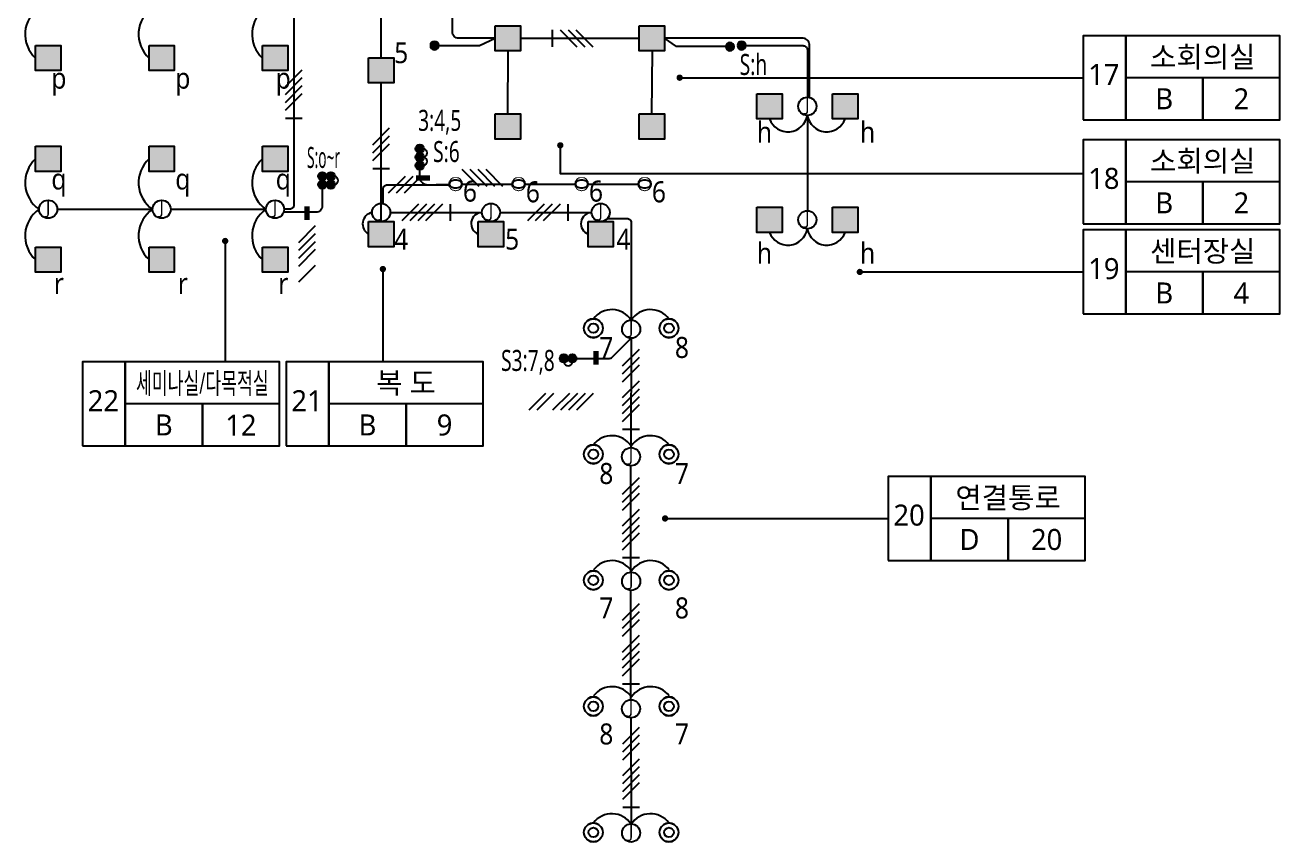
# Model space of a CAD drawing. Header units: millimetres. Extents: x -168200 to 504600, y -244718 to -125918.
# Drawn here: x 260776 to 290639, y -214927 to -195484 of the extents above; entities that cross this region are included whole.
import ezdxf
from ezdxf.enums import TextEntityAlignment as Align

# ---------------------------------------------------------------- set-up
doc = ezdxf.new("R2010")
doc.units = ezdxf.units.MM
doc.set_wipeout_variables(frame=1)
for name, color, linetype in [('-----20 공통심벌', 2, 'Continuous'), ('DIM', 6, 'Continuous'), ('elec-box', 6, 'Continuous'), ('RACEWAY', 6, 'Continuous'), ('S', 4, 'Continuous'), ('sol254', 254, 'Continuous'), ('SYM', 3, 'Continuous'), ('TIT', 2, 'Continuous')]:
    doc.layers.add(name, color=color, linetype=linetype)
doc.styles.add('$0$스타일1', font='malgun.ttf')
doc.styles.add('arch', font='malgun.ttf')
doc.styles.add('GHS', font='malgun.ttf')
doc.styles.add('NA', font='malgun.ttf')
doc.dimstyles.new('DIM-QD 1', dxfattribs={"dimtxt": 3, "dimasz": 1.5, "dimexe": 1, "dimexo": 0, "dimgap": 1, "dimtad": 1, "dimdec": 3, "dimdsep": 46, "dimlunit": 6, "dimtxsty": '$0$스타일1', "dimblk1": 'ARCHTICK', "dimblk2": 'ARCHTICK', "dimsah": 1, "dimcen": 0, "dimclrd": 256, "dimclre": 256, "dimclrt": 3, "dimazin": 2, "dimtfac": 1, "dimtdec": 3, "dimtix": 1, "dimtmove": 2, "dimatfit": 3, "dimldrblk": 'ARCHTICK', "dimfxl": 1, "dimtolj": 1, "dimtzin": 0, "dimarcsym": 0})

# ---------------------------------------------------------------- blocks, each defined once
blk = doc.blocks.new('zw$F231')
at = {"layer": 'sol254'}
blk.add_hatch(color=256, dxfattribs=at).paths.add_polyline_path([(-300, 300), (-300, -300), (300, -300), (300, 300)])
at = {"layer": 'SYM'}
blk.add_lwpolyline([(-300, 300), (300, 300), (300, -300), (-300, -300)], close=True, dxfattribs=at)
blk = doc.blocks.new('H7')
at = {"layer": 'SYM'}
blk.add_hatch(color=6, dxfattribs=at).paths.add_polyline_path([(-75, 0, 1), (75, 0, 1)])
blk.add_circle((0, 0), 75, dxfattribs=at)
blk = doc.blocks.new('H7-3')
at = {"layer": 'SYM'}
for points in [[(-150, 0, 1), (0, 0, 1)], [(0, 0, 1), (150, 0, 1)], [(-150, -150, 1), (0, -150, 1)], [(0, -150, 1), (150, -150, 1)]]:
    blk.add_hatch(color=6, dxfattribs=at).paths.add_polyline_path(points)
for centre in [(-75, 0), (75, 0), (-75, -150), (75, -150)]:
    blk.add_circle(centre, 75, dxfattribs=at)
at = {"layer": 'SYM', "color": 4}
blk.add_arc((0, 54), 77.9, 15.5714, 164.4286, dxfattribs=at)
blk = doc.blocks.new('zw$481A')
at = {"layer": 'DIM'}
blk.add_circle((0, 0), 225, dxfattribs=at)
blk.add_wipeout([(225, 0), (195, 112), (112, 195), (0, 225), (-112, 195), (-195, 112), (-225, 0), (-195, -112), (-112, -195), (0, -225), (112, -195), (195, -112)]).dxf.layer = 'DIM'
blk.add_lwpolyline([(225, 0, 0.149949), (210, 49, 0.107053), (159, 97, 0.075333), (90, 126, 0.0621), (0, 138, 0.0621), (-90, 126, 0.075333), (-159, 97, 0.107053), (-210, 49, 0.149949), (-225, 0, 0.149949), (-210, -49, 0.107053), (-159, -97, 0.075333), (-90, -126, 0.0621), (0, -138, 0.0621), (90, -126, 0.075333), (159, -97, 0.107053), (210, -49, 0.149949)], format="xyb", close=True, dxfattribs=at)
blk = doc.blocks.new('H7-1')
at = {"layer": 'SYM'}
for points in [[(-150, 0, 1), (0, 0, 1)], [(0, 0, 1), (150, 0, 1)]]:
    blk.add_hatch(color=6, dxfattribs=at).paths.add_polyline_path(points)
for centre in [(-75, 0), (75, 0)]:
    blk.add_circle(centre, 75, dxfattribs=at)
at = {"layer": 'SYM', "color": 4}
blk.add_arc((0, 54), 77.9, 15.5714, 164.4286, dxfattribs=at)
blk = doc.blocks.new('C24')
at = {"layer": 'SYM', "linetype": 'Continuous'}
blk.add_lwpolyline([(-46, 143), (-88, 121), (-121, 88), (-143, 46), (-150, 0), (-143, -46), (-121, -88), (-88, -121), (-46, -143), (0, -150), (46, -143), (88, -121), (121, -88), (143, -46), (150, 0), (143, 46), (121, 88), (88, 121), (46, 143), (0, 150)], close=True, dxfattribs=at)
at = {"linetype": 'Continuous'}
blk.add_wipeout([(-46, 143), (-88, 121), (-121, 88), (-143, 46), (-150, 0), (-143, -46), (-121, -88), (-88, -121), (-46, -143), (0, -150), (46, -143), (88, -121), (121, -88), (143, -46), (150, 0), (143, 46), (121, 88), (88, 121), (46, 143), (0, 150)], dxfattribs=at).dxf.layer = 'SYM'
at = {"layer": 'SYM', "linetype": 'Continuous'}
for radius in [149, 75]:
    blk.add_circle((0, 0), radius, dxfattribs=at)
blk = doc.blocks.new('EDL07')
blk.add_circle((0, 0), 150)
at = {"style": 'NA'}
blk.add_text('J', height=214, dxfattribs=at).set_placement((0, 0), align=Align.MIDDLE)
blk = doc.blocks.new('H7-2')
at = {"layer": 'SYM'}
for points in [[(-225, 0, 1), (-75, 0, 1)], [(-75, 0, 1), (75, 0, 1)], [(75, 0, 1), (225, 0, 1)]]:
    blk.add_hatch(color=6, dxfattribs=at).paths.add_polyline_path(points)
for centre in [(-150, 0), (0, 0), (150, 0)]:
    blk.add_circle(centre, 75, dxfattribs=at)
at = {"layer": 'SYM', "color": 4}
for centre in [(-75, 54), (75, 54)]:
    blk.add_arc(centre, 77.9, 15.5714, 164.4286, dxfattribs=at)
blk = doc.blocks.new('_ARCHTICK')
at = {"color": 0, "linetype": 'ByBlock', "const_width": 0.15}
blk.add_lwpolyline([(-0.5, -0.5), (0.5, 0.5)], dxfattribs=at)
blk = doc.blocks.new('_DOT')
at = {"color": 0, "linetype": 'ByBlock'}
blk.add_line((-0.5, 0), (-1, 0), dxfattribs=at)
at = {"color": 0, "linetype": 'ByBlock', "const_width": 0.5}
blk.add_lwpolyline([(-0.25, 0, 1), (0.25, 0, 1)], format="xyb", close=True, dxfattribs=at)

msp = doc.modelspace()

# ---------------------------------------------------------------- linework, layer by layer
at = {"layer": 'S'}
for p, q in [((269250, -196260.2), (269250, -192960.2)), ((269250, -200160.2), (269250, -196860.2)), ((275194.5, -208507.4), (275194.5, -205983.1)), ((275194.5, -211533.1), (275194.5, -208939.2))]:
    msp.add_line(p, q, dxfattribs=at)
for points in [[(270620.3, -195972.9), (271591.3, -195972.9), (271963.1, -195798.5), (271094, -195798.5, -0.4142136), (270944, -195648.5), (270944, -191828.7, -0.4142136), (271044, -191728.7), (271584.3, -191728.7)], [(266941, -195067.7), (267070.6, -195067.7, -0.4142136), (267170.6, -195167.7), (267170.6, -199767.7, -0.4142136), (267070.6, -199867.7), (266941, -199867.7)], [(279442.5, -197207.6), (279442.5, -195948.5, 0.4142136), (279292.5, -195798.5), (275993.4, -195798.5)], [(277828.2, -195972.9), (279292.5, -195973.1, -0.4142136), (279392.5, -196073.1), (279392.5, -197201.7)], [(267850, -199381.3), (267850, -199790.7, -0.4142136), (267700, -199940.7), (266928.3, -199940.7)]]:
    msp.add_lwpolyline(points, format="xyb", dxfattribs=at)
for points in [[(272563.1, -195798.5), (275393.4, -195798.5)], [(277450, -195996.9), (276275, -195996.9), (275993.4, -195798.5)], [(272263.1, -197598.5), (272275, -196098.5)], [(275693.4, -197598.5), (275705.4, -196098.5)], [(279392.5, -197633.7), (279392.5, -199901.7)], [(270164.2, -198928.5), (270160.1, -199131.6)], [(261541, -199867.7), (263809, -199867.7)], [(264241, -199867.7), (266509, -199867.7)], [(269466, -199944.2), (271646.5, -199944.2)], [(272078.5, -199944.2), (274259, -199944.2)], [(275200, -202939.3), (275194.5, -205542.1)], [(275194.5, -211974.1), (275198.5, -214497.7)]]:
    msp.add_lwpolyline(points, dxfattribs=at)
for centre, radius, start, end in [((261545.3, -195701.2), 769.2, 124.55811, 227.43355), ((264245.3, -195701.2), 769.2, 124.55811, 227.43355), ((266945.3, -195701.2), 769.2, 124.55811, 227.43355), ((278931.3, -197555.3), 467.9, 200.3117, 350.35262), ((279853.7, -197555.3), 467.9, 189.64738, 339.6883), ((261545.3, -199234.2), 769.2, 132.56645, 235.44189), ((264245.3, -199234.2), 769.2, 132.56645, 235.44189), ((266945.3, -199234.2), 769.2, 132.56645, 235.44189), ((270354.6, -199084.7), 200, 193.58236, 270), ((261545.3, -200501.2), 769.2, 124.55811, 227.43355), ((264245.3, -200501.2), 769.2, 124.55811, 227.43355), ((266945.3, -200501.2), 769.2, 124.55811, 227.43355), ((269088.9, -200218), 279.2, 101.34493, 240.16284), ((271659.1, -200211.1), 267.2, 92.70858, 248.7992), ((274271.6, -200211.1), 267.2, 92.70858, 248.7992), ((278931.3, -200255.3), 467.9, 200.3117, 350.35262), ((279853.7, -200255.3), 467.9, 189.64738, 339.6883)]:
    msp.add_arc(centre, radius, start, end, dxfattribs=at)
at = {"layer": 'SYM', "color": 6}
for points in [[(267487.1, -199797.3, 130.7, 130.7, 0), (267487.1, -200124, 0, 0, 0), (267487.1, -201623.2, 0, 0, 0)], [(274361.1, -203241.9, 130.7, 130.7, 0), (274361.1, -203568.6, 0, 0, 0), (274361.1, -204451.9, 0, 0, 0), (272674.6, -204451.9, 0, 0, 0)]]:
    msp.add_lwpolyline(points, format="xyseb", dxfattribs=at)
at = {"layer": 'TIT', "color": 6}
for p, q in [((273320, -195598.5), (273320, -195998.5)), ((273508.6, -195598.5), (273908.6, -195998.5)), ((273697.1, -195598.5), (274097.1, -195998.5)), ((273885.7, -195598.5), (274285.7, -195998.5)), ((266970.6, -196946.6), (267370.6, -196546.6)), ((266970.6, -197135.2), (267370.6, -196735.2)), ((266970.6, -197323.8), (267370.6, -196923.8)), ((266970.6, -197512.3), (267370.6, -197112.3)), ((266970.6, -197700.9), (267370.6, -197700.9)), ((269050, -198333.1), (269450, -197933.1)), ((269050, -198521.7), (269450, -198121.7)), ((269050, -198710.2), (269450, -198310.2)), ((269050, -198898.8), (269450, -198898.8)), ((269818, -199084.7), (269418, -199484.7)), ((270006.6, -199084.7), (269606.6, -199484.7)), ((270195.1, -199084.7), (269795.1, -199484.7)), ((271769.2, -199322.9), (271369.2, -198922.9)), ((271957.8, -199322.9), (271557.8, -198922.9)), ((272146.3, -199322.9), (271746.3, -198922.9)), ((270141.8, -199744.2), (269741.8, -200144.2)), ((270330.3, -199744.2), (269930.3, -200144.2)), ((270518.9, -199744.2), (270118.9, -200144.2)), ((270707.4, -199744.2), (270307.4, -200144.2)), ((270896, -199744.2), (270896, -200144.2)), ((273130.3, -199744.2), (272730.3, -200144.2)), ((273318.9, -199744.2), (272918.9, -200144.2)), ((273507.4, -199744.2), (273107.4, -200144.2)), ((273696, -199744.2), (273696, -200144.2)), ((267287.1, -200655.8), (267687.1, -200255.8)), ((267287.1, -200844.4), (267687.1, -200444.4)), ((267287.1, -201032.9), (267687.1, -200632.9)), ((267287.1, -201221.5), (267687.1, -200821.5)), ((267287.1, -201598.6), (267687.1, -201198.6)), ((274997.4, -203596.6), (275397.4, -203196.6)), ((274997.4, -203785.2), (275397.4, -203385.2)), ((274997.4, -203973.7), (275397.4, -203573.7)), ((274997.4, -204350.9), (275397.4, -203950.9)), ((273164.7, -204251.9), (272764.7, -204651.9)), ((273353.3, -204251.9), (272953.3, -204651.9)), ((273730.4, -204251.9), (273330.4, -204651.9)), ((273918.9, -204251.9), (273518.9, -204651.9)), ((274107.5, -204251.9), (273707.5, -204651.9)), ((274296.1, -204251.9), (273896.1, -204651.9)), ((274997.4, -204539.4), (275397.4, -204139.4)), ((274997.4, -204728), (275397.4, -204328)), ((274997.4, -204916.6), (275397.4, -204516.6)), ((274997.4, -205105.1), (275397.4, -205105.1)), ((274994.5, -206652.6), (275394.5, -206252.6)), ((274994.5, -206841.1), (275394.5, -206441.1)), ((274994.5, -207029.7), (275394.5, -206629.7)), ((274994.5, -207406.8), (275394.5, -207006.8)), ((274994.5, -207595.4), (275394.5, -207195.4)), ((274994.5, -207783.9), (275394.5, -207383.9)), ((274994.5, -207972.5), (275394.5, -207572.5)), ((274994.5, -208161.1), (275394.5, -208161.1)), ((274994.5, -209652.6), (275394.5, -209252.6)), ((274994.5, -209841.1), (275394.5, -209441.1)), ((274994.5, -210029.7), (275394.5, -209629.7)), ((274994.5, -210406.8), (275394.5, -210006.8)), ((274994.5, -210595.4), (275394.5, -210195.4)), ((274994.5, -210783.9), (275394.5, -210383.9)), ((274994.5, -210972.5), (275394.5, -210572.5)), ((274994.5, -211161.1), (275394.5, -211161.1)), ((275001.9, -212593.3), (275401.9, -212193.3)), ((275001.9, -212781.9), (275401.9, -212381.9)), ((275001.9, -212970.4), (275401.9, -212570.4)), ((275001.9, -213347.5), (275401.9, -212947.5)), ((275001.9, -213536.1), (275401.9, -213136.1)), ((275001.9, -213724.7), (275401.9, -213324.7)), ((275001.9, -213913.2), (275401.9, -213513.2)), ((275001.9, -214101.8), (275401.9, -214101.8))]:
    msp.add_line(p, q, dxfattribs=at)

# ---------------------------------------------------------------- block references
at = {"layer": '-----20 공통심벌', "xscale": 1.440000000223517, "yscale": 1.440000000223517, "zscale": 1.440000000223517}
for p in [(279392.5, -197417.7), (261325, -199867.7), (264025, -199867.7), (266725, -199867.7), (269250, -199944.2), (271862.5, -199944.2), (274475, -199944.2), (279392.5, -200117.7), (275200, -202723.3), (275194.5, -205758.1), (275200, -208723.3), (275194.5, -211758.1), (275198.5, -214713.7)]:
    msp.add_blockref('EDL07', p, dxfattribs=at)
at = {"layer": 'elec-box', "xscale": 150, "yscale": 150, "zscale": 150, "rotation": 89.99999999999613}
for p in [(273512.9, -198345.7), (265537.8, -200622.9), (269291.3, -201290.8)]:
    msp.add_blockref('_DOT', p, dxfattribs=at)
at = {"layer": 'RACEWAY', "xscale": 1.5, "yscale": 1.5, "zscale": 1.5}
for p in [(276100, -202700.2), (274300, -205700.2), (276100, -205700.2), (274300, -208700.2), (276100, -208700.2), (274300, -211700.2), (276100, -211700.2), (274300, -214700.2), (276100, -214700.2)]:
    msp.add_blockref('C24', p, dxfattribs=at)
at = {"layer": 'S'}
for name, p, xscale, yscale, zscale in [('H7', (270520.3, -195972.9), -1.333333333333333, 1.333333333333333, 1.333333333333333), ('H7', (277550, -195996.9), -1.333333333333333, 1.333333333333333, 1.333333333333333), ('H7', (277828.2, -195972.9), -1.333333333333333, 1.333333333333333, 1.333333333333333), ('zw$481A', (271021.2, -199267.7), 0.6666676777870215, 0.6666676777870215, 0.6666676777870215), ('zw$481A', (272521.2, -199267.7), 0.6666676777870215, 0.6666676777870215, 0.6666676777870215), ('zw$481A', (274021.2, -199267.7), 0.6666676777870215, 0.6666676777870215, 0.6666676777870215), ('zw$481A', (275521.2, -199267.7), 0.6666676777870215, 0.6666676777870215, 0.6666676777870215)]:
    msp.add_blockref(name, p, dxfattribs=dict(at, xscale=xscale, yscale=yscale, zscale=zscale))
at = {"layer": 'S', "xscale": 1.333333333333333, "yscale": 1.333333333333333, "zscale": 1.333333333333333}
for name, p, rotation in [('H7-2', (270167.9, -198628.6), 270), ('H7-3', (268050, -199181.3), 270), ('H7-1', (273700, -203417.7), 180)]:
    msp.add_blockref(name, p, dxfattribs=dict(at, rotation=rotation))
at = {"layer": 'SYM'}
for p in [(272263.1, -195798.5), (275693.4, -195798.5), (261325, -196267.7), (264025, -196267.7), (266725, -196267.7), (269250, -196560.2), (278492.5, -197417.7), (280292.5, -197417.7), (272263.1, -197898.5), (275693.4, -197898.5), (261325, -198667.7), (264025, -198667.7), (266725, -198667.7), (278492.5, -200117.7), (280292.5, -200117.7), (269250, -200460.2), (271862.5, -200460.2), (274475, -200460.2), (261325, -201067.7), (264025, -201067.7), (266725, -201067.7)]:
    msp.add_blockref('zw$F231', p, dxfattribs=at)

# ---------------------------------------------------------------- texts
at = {"layer": 'elec-box', "color": 3, "style": 'GHS'}
for s, p in [('17', (286449, -196656.6)), ('18', (286449, -199133.4)), ('19', (286449, -201280.5)), ('22', (262639.6, -204421.9)), ('21', (267486.3, -204421.9)), ('20', (281814.3, -207147.7))]:
    msp.add_text(s, height=500, dxfattribs=at).set_placement(p, align=Align.MIDDLE)
at = {"layer": 'SYM', "style": 'arch'}
for s, width, p in [('5', 0.9, (269727.3, -196144.1)), ('S:h', 0.7, (278110, -196410)), ('p', 0.9, (261580.2, -196831.2)), ('p', 0.9, (264530.2, -196831.2)), ('p', 0.9, (266920.2, -196831.2)), ('3:4,5', 0.7, (270643.2, -197793.4)), ('h', 0.9, (278372.4, -198015)), ('h', 0.9, (280827.5, -198015)), ('S:6', 0.7, (270803.5, -198495)), ('S:o~r', 0.5, (267878.3, -198636)), ('q', 0.9, (261580.2, -199231.2)), ('q', 0.9, (264530.2, -199231.2)), ('q', 0.9, (266920.2, -199231.2)), ('4', 0.9, (269727.3, -200581.2)), ('5', 0.9, (272367.3, -200581.2)), ('4', 0.9, (275017.3, -200581.2)), ('h', 0.9, (278372.4, -200895)), ('h', 0.9, (280827.5, -200895)), ('r', 0.9, (261580.2, -201631.2)), ('r', 0.9, (264530.2, -201631.2)), ('r', 0.9, (266920.2, -201631.2)), ('7', 0.9, (274608.4, -203157.4)), ('S3:7,8', 0.7, (272742.8, -203507.7)), ('7', 0.9, (274608.4, -209357.4)), ('8', 0.9, (276408.4, -209357.4)), ('8', 0.9, (274608.4, -212357.4)), ('7', 0.9, (276408.4, -212357.4))]:
    msp.add_text(s, height=500, dxfattribs=dict(at, width=width)).set_placement(p, align=Align.MIDDLE)

# ---------------------------------------------------------------- leaders
at = {"layer": 'elec-box'}
for points in [[(276354.5, -196736.6), (285806.1, -196736.6), (285953.8, -196736.6)], [(280641.6, -201360.5), (285806.1, -201360.5), (285953.8, -201360.5)], [(276006.9, -207227.7), (281171.5, -207227.7), (281319.1, -207227.7)]]:
    msp.add_leader(points, dimstyle='DIM-QD 1', override={"dimscale": 100, "dimasz": 1.5, "dimtad": 0, "dimclrd": 6, "dimldrblk": 'DOT'}, dxfattribs=at)

# ---------------------------------------------------------------- wipeouts: each hides what was drawn before it
at = {"color": 6}
for points in [[(286968.9, -195736.6), (290639.1, -195736.6), (290639.1, -196736.6), (286968.9, -196736.6)], [(286968.9, -198213.4), (290639.1, -198213.4), (290639.1, -199213.4), (286968.9, -199213.4)], [(286968.9, -200360.5), (290639.1, -200360.5), (290639.1, -201360.5), (286968.9, -201360.5)], [(263159.5, -203501.9), (266829.7, -203501.9), (266829.7, -204501.9), (263159.5, -204501.9)], [(268006.3, -203501.9), (271676.5, -203501.9), (271676.5, -204501.9), (268006.3, -204501.9)], [(282334.2, -206227.7), (286004.4, -206227.7), (286004.4, -207227.7), (282334.2, -207227.7)]]:
    msp.add_wipeout(points, dxfattribs=at).dxf.layer = 'elec-box'

# ---------------------------------------------------------------- next in the draw order: linework, layer by layer
at = {"layer": 'elec-box', "color": 6}
for points in [[(286968.9, -196736.6), (290639.1, -196736.6), (290639.1, -195736.6), (286968.9, -195736.6)], [(286968.9, -199213.4), (290639.1, -199213.4), (290639.1, -198213.4), (286968.9, -198213.4)], [(286968.9, -201360.5), (290639.1, -201360.5), (290639.1, -200360.5), (286968.9, -200360.5)], [(263159.5, -204501.9), (266829.7, -204501.9), (266829.7, -203501.9), (263159.5, -203501.9)], [(268006.3, -204501.9), (271676.5, -204501.9), (271676.5, -203501.9), (268006.3, -203501.9)], [(282334.2, -207227.7), (286004.4, -207227.7), (286004.4, -206227.7), (282334.2, -206227.7)]]:
    msp.add_lwpolyline(points, close=True, dxfattribs=at)
at = {"layer": 'elec-box'}
for points in [[(273512.9, -198495.7), (273512.9, -199014.1), (285806.1, -199014.1), (285953.8, -199014.1)], [(265537.8, -200772.9), (265537.8, -203501.9)], [(269291.3, -201440.8), (269291.3, -203501.9)]]:
    msp.add_lwpolyline(points, dxfattribs=at)
at = {"layer": 'S'}
for p, q in [((270873.7, -199284.7), (270556.6, -199284.7)), ((271171.2, -199267.7), (272371.2, -199267.7)), ((272671.2, -199267.7), (273871.2, -199267.7)), ((274171.2, -199267.7), (275371.2, -199267.7))]:
    msp.add_line(p, q, dxfattribs=at)
msp.add_lwpolyline([(269299.5, -199734), (269299.5, -199384.7, -0.4142136), (269399.5, -199284.7), (270873.7, -199284.7)], format="xyb", dxfattribs=at)
for centre, start, end in [((275660.7, -202807.1), 36.95427, 146.95937), ((274739.3, -205807.1), 33.04063, 143.04573), ((275660.7, -205807.1), 36.95427, 146.95937), ((274743.3, -208781.9), 33.04063, 143.04573), ((275664.7, -208781.9), 36.95427, 146.95937), ((274743.3, -211781.9), 33.04063, 143.04573), ((275664.7, -211781.9), 36.95427, 146.95937), ((274739.3, -214807.1), 33.04063, 143.04573), ((275660.7, -214807.1), 36.95427, 146.95937)]:
    msp.add_arc(centre, 549.8, start, end, dxfattribs=at)
at = {"layer": 'SYM', "color": 6}
msp.add_lwpolyline([(270082.7, -199122.9, 130.7, 130.7, 0), (270409.4, -199122.9, 0, 0, 0), (271908.7, -199122.9, 0, 0, 0)], format="xyseb", dxfattribs=at)
at = {"layer": 'TIT', "color": 6}
msp.add_line((271580.6, -199322.9), (271180.6, -198922.9), dxfattribs=at)

# ---------------------------------------------------------------- next in the draw order: block references
at = {"layer": 'RACEWAY', "xscale": 1.5, "yscale": 1.5, "zscale": 1.5}
msp.add_blockref('C24', (274300, -202700.2), dxfattribs=at)

# ---------------------------------------------------------------- next in the draw order: texts
at = {"layer": 'elec-box', "color": 3, "style": 'GHS'}
for s, p in [('소회의실', (288804, -196236.6)), ('소회의실', (288804, -198713.4)), ('센터장실', (288804, -200860.5)), ('복 도', (269841.4, -204001.9)), ('연결통로', (284169.3, -206727.7))]:
    msp.add_text(s, height=500, dxfattribs=at).set_placement(p, align=Align.MIDDLE)
at = {"layer": 'elec-box', "color": 3, "style": 'GHS', "width": 0.6}
msp.add_text('세미나실/다목적실', height=500, dxfattribs=at).set_placement((264994.6, -204001.9), align=Align.MIDDLE)
at = {"layer": 'SYM', "style": 'arch', "width": 0.9}
for s, p in [('6', (271363.1, -199436.4)), ('6', (274363.1, -199436.4)), ('6', (272860.5, -199453.3)), ('6', (275860.5, -199453.3)), ('8', (276408.4, -203157.4)), ('8', (274608.4, -206157.4)), ('7', (276408.4, -206157.4))]:
    msp.add_text(s, height=500, dxfattribs=at).set_placement(p, align=Align.MIDDLE)

# ---------------------------------------------------------------- next in the draw order: linework, layer by layer
at = {"layer": 'S'}
for points in [[(274638.3, -200085.6), (275100.2, -200085.6, -0.4142136), (275200.2, -200185.6), (275200.2, -202507.3)], [(273900, -203417.7), (274678.3, -203417.7, 0.1983771), (274748.9, -203388.6), (275200, -202939.3)]]:
    msp.add_lwpolyline(points, format="xyb", dxfattribs=at)
msp.add_arc((274739.3, -202807.1), 549.8, 33.04063, 143.04573, dxfattribs=at)

# ---------------------------------------------------------------- next in the draw order: wipeouts: each hides what was drawn before it
at = {"color": 6}
for points in [[(286968.9, -196736.6), (288804, -196736.6), (288804, -197736.6), (286968.9, -197736.6)], [(286968.9, -201360.5), (288804, -201360.5), (288804, -202360.5), (286968.9, -202360.5)], [(263159.5, -204501.9), (264994.6, -204501.9), (264994.6, -205501.9), (263159.5, -205501.9)], [(268006.3, -204501.9), (269841.4, -204501.9), (269841.4, -205501.9), (268006.3, -205501.9)], [(282334.2, -207227.7), (284169.3, -207227.7), (284169.3, -208227.7), (282334.2, -208227.7)]]:
    msp.add_wipeout(points, dxfattribs=at).dxf.layer = 'elec-box'

# ---------------------------------------------------------------- next in the draw order: linework, layer by layer
at = {"layer": 'elec-box', "color": 6}
for points in [[(285953.8, -197736.6), (286968.9, -197736.6), (286968.9, -195736.6), (285953.8, -195736.6)], [(286968.9, -197736.6), (288804, -197736.6), (288804, -196736.6), (286968.9, -196736.6)], [(285953.8, -202360.5), (286968.9, -202360.5), (286968.9, -200360.5), (285953.8, -200360.5)], [(286968.9, -202360.5), (288804, -202360.5), (288804, -201360.5), (286968.9, -201360.5)], [(262144.4, -205501.9), (263159.5, -205501.9), (263159.5, -203501.9), (262144.4, -203501.9)], [(266991.2, -205501.9), (268006.3, -205501.9), (268006.3, -203501.9), (266991.2, -203501.9)], [(263159.5, -205501.9), (264994.6, -205501.9), (264994.6, -204501.9), (263159.5, -204501.9)], [(268006.3, -205501.9), (269841.4, -205501.9), (269841.4, -204501.9), (268006.3, -204501.9)], [(281319.1, -208227.7), (282334.2, -208227.7), (282334.2, -206227.7), (281319.1, -206227.7)], [(282334.2, -208227.7), (284169.3, -208227.7), (284169.3, -207227.7), (282334.2, -207227.7)]]:
    msp.add_lwpolyline(points, close=True, dxfattribs=at)

# ---------------------------------------------------------------- next in the draw order: texts
at = {"layer": 'elec-box', "color": 3, "style": 'GHS'}
for s, p in [('B', (287886.5, -197236.6)), ('B', (287886.5, -201860.5)), ('B', (264077.1, -205001.9)), ('B', (268923.8, -205001.9)), ('D', (283251.8, -207727.7))]:
    msp.add_text(s, height=500, dxfattribs=at).set_placement(p, align=Align.MIDDLE)

# ---------------------------------------------------------------- next in the draw order: wipeouts: each hides what was drawn before it
at = {"color": 6}
for points in [[(288804, -196736.6), (290639.1, -196736.6), (290639.1, -197736.6), (288804, -197736.6)], [(286968.9, -199213.4), (288804, -199213.4), (288804, -200213.4), (286968.9, -200213.4)], [(288804, -201360.5), (290639.1, -201360.5), (290639.1, -202360.5), (288804, -202360.5)], [(264994.6, -204501.9), (266829.7, -204501.9), (266829.7, -205501.9), (264994.6, -205501.9)], [(269841.4, -204501.9), (271676.5, -204501.9), (271676.5, -205501.9), (269841.4, -205501.9)], [(284169.3, -207227.7), (286004.4, -207227.7), (286004.4, -208227.7), (284169.3, -208227.7)]]:
    msp.add_wipeout(points, dxfattribs=at).dxf.layer = 'elec-box'

# ---------------------------------------------------------------- next in the draw order: linework, layer by layer
at = {"layer": 'elec-box', "color": 6}
for points in [[(288804, -197736.6), (290639.1, -197736.6), (290639.1, -196736.6), (288804, -196736.6)], [(285953.8, -200213.4), (286968.9, -200213.4), (286968.9, -198213.4), (285953.8, -198213.4)], [(286968.9, -200213.4), (288804, -200213.4), (288804, -199213.4), (286968.9, -199213.4)], [(288804, -202360.5), (290639.1, -202360.5), (290639.1, -201360.5), (288804, -201360.5)], [(264994.6, -205501.9), (266829.7, -205501.9), (266829.7, -204501.9), (264994.6, -204501.9)], [(269841.4, -205501.9), (271676.5, -205501.9), (271676.5, -204501.9), (269841.4, -204501.9)], [(284169.3, -208227.7), (286004.4, -208227.7), (286004.4, -207227.7), (284169.3, -207227.7)]]:
    msp.add_lwpolyline(points, close=True, dxfattribs=at)

# ---------------------------------------------------------------- next in the draw order: texts
at = {"layer": 'elec-box', "color": 3, "style": 'GHS'}
for s, p in [('2', (289721.6, -197236.6)), ('B', (287886.5, -199713.4)), ('4', (289721.6, -201860.5)), ('12', (265912.2, -205001.9)), ('9', (270758.9, -205001.9)), ('20', (285086.9, -207727.7))]:
    msp.add_text(s, height=500, dxfattribs=at).set_placement(p, align=Align.MIDDLE)

# ---------------------------------------------------------------- next in the draw order: wipeouts: each hides what was drawn before it
at = {"color": 6}
msp.add_wipeout([(288804, -199213.4), (290639.1, -199213.4), (290639.1, -200213.4), (288804, -200213.4)], dxfattribs=at).dxf.layer = 'elec-box'

# ---------------------------------------------------------------- next in the draw order: linework, layer by layer
at = {"layer": 'elec-box', "color": 6}
msp.add_lwpolyline([(288804, -200213.4), (290639.1, -200213.4), (290639.1, -199213.4), (288804, -199213.4)], close=True, dxfattribs=at)

# ---------------------------------------------------------------- next in the draw order: texts
at = {"layer": 'elec-box', "color": 3, "style": 'GHS'}
msp.add_text('2', height=500, dxfattribs=at).set_placement((289721.6, -199713.4), align=Align.MIDDLE)

doc.saveas('drawing.dxf')
